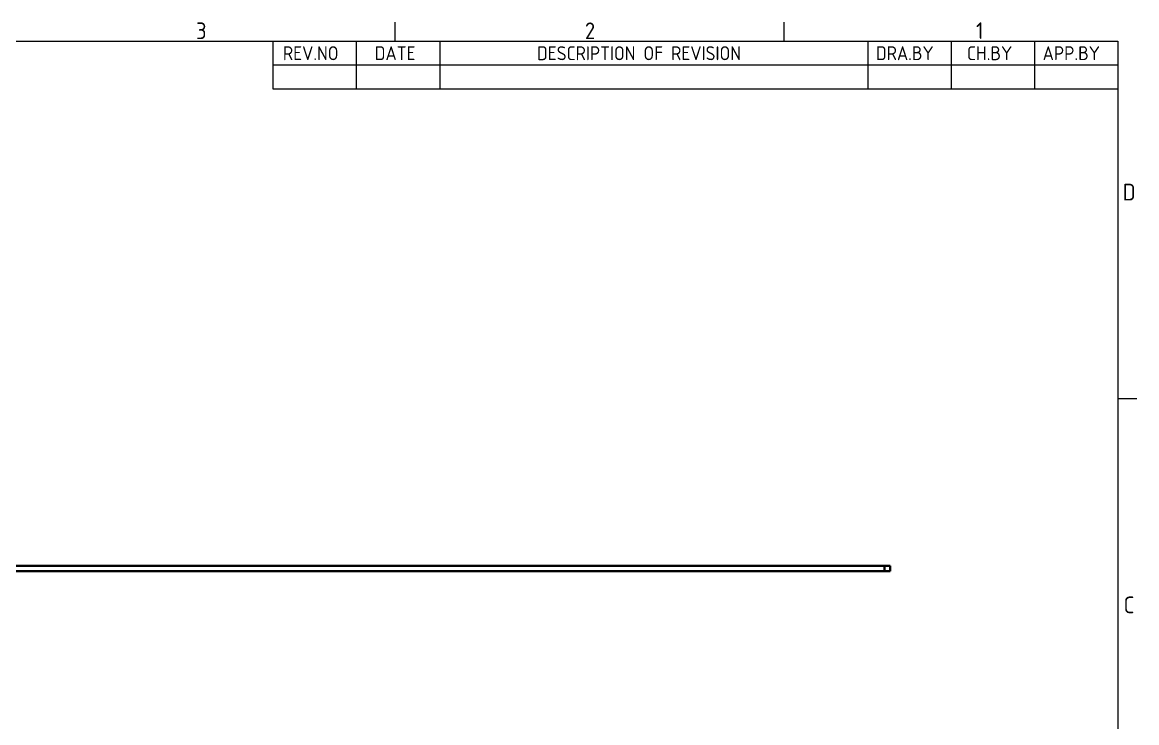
# Model space of a CAD drawing. Header units: millimetres. Extents: x 0 to 840, y 0 to 594.
# Drawn here: x 425.8 to 826.8, y 328.8 to 580.8 of the extents above; entities that cross this region are included whole.
import ezdxf

# ---------------------------------------------------------------- set-up
doc = ezdxf.new("R2010")
doc.units = ezdxf.units.MM
doc.header["$LTSCALE"] = 2
doc.layers.get('0').update_dxf_attribs({"color": 3, "lineweight": 25})
for name, color, linetype, lineweight in [('가시적인 것(ISO)', 3, 'Continuous', 40), ('경계(ISO)', 7, 'Continuous', 25), ('기호(ISO)', 5, 'Continuous', 25)]:
    doc.layers.add(name, color=color, linetype=linetype, lineweight=lineweight)
doc.styles.add('ISO Proportiona M2B', font='isocp.shx')
doc.styles.add('문자 텍스트_M2B', font='isocp.shx')

# ---------------------------------------------------------------- blocks, each defined once
blk = doc.blocks.new('경계 Default Border')
at = {"layer": '경계(ISO)'}
for p, q in [((280, 287.0000076293945), (280, 290.4000091552734)), ((350, 287.0000076293945), (350, 290.4000091552734)), ((410, 222.7499961853027), (413.4000015258789, 222.7499961853027))]:
    blk.add_line(p, q, dxfattribs=at)
at = {"layer": '경계(ISO)', "flags": 128}
blk.add_lwpolyline([(10, 10), (10, 287.0000076293945), (410, 287.0000076293945), (410, 10), (10, 10)], dxfattribs=at)
at = {"layer": '경계(ISO)', "color": 2, "char_height": 3.00000011920929, "attachment_point": 7, "style": '문자 텍스트_M2B'}
for s, insert in [('3', (244.1685395229535, 287.3713945155963)), ('2', (314.127739416884, 287.3713945155963)), ('1', (384.4860661041481, 287.4)), ('D', (410.878270202895, 258.3463944559917)), ('C', (411.0445395201643, 184.0963944559917))]:
    blk.add_mtext(s, dxfattribs=dict(at, insert=insert))
blk = doc.blocks.new('리비전 내역')
at = {"layer": '기호(ISO)'}
for p, q in [((258, 287.0000076293945), (410, 287.0000076293945)), ((258, 287.0000076293945), (258, 282.7200076293945)), ((273, 287.0000076293945), (273, 282.7200076293945)), ((288, 287.0000076293945), (288, 282.7200076293945)), ((365, 287.0000076293945), (365, 282.7200076293945)), ((380, 287.0000076293945), (380, 282.7200076293945)), ((395, 287.0000076293945), (395, 282.7200076293945)), ((410, 287.0000076293945), (410, 282.7200076293945)), ((258, 282.7200076293945), (410, 282.7200076293945)), ((258, 282.7200076293945), (258, 278.4400076293945)), ((273, 282.7200076293945), (273, 278.4400076293945)), ((288, 282.7200076293945), (288, 278.4400076293945)), ((365, 282.7200076293945), (365, 278.4400076293945)), ((380, 282.7200076293945), (380, 278.4400076293945)), ((395, 282.7200076293945), (395, 278.4400076293945)), ((410, 282.7200076293945), (410, 278.4400076293945)), ((258, 278.4400076293945), (410, 278.4400076293945))]:
    blk.add_line(p, q, dxfattribs=at)
at = {"layer": '기호(ISO)', "color": 2, "char_height": 2.5, "attachment_point": 7, "style": 'ISO Proportiona M2B'}
for s, insert in [('REV.NO', (259.7871163682308, 283.5831900503393)), ('DATE', (276.3142317728366, 283.5831900503393)), ('DESCRIPTION OF REVISION', (305.5070204333629, 283.5831900503393)), ('DRA.BY', (366.4757339553204, 283.5831900503393)), ('CH.BY', (382.8642915086117, 283.5831900503393)), ('APP.BY', (396.4777339604404, 283.5831900503393))]:
    blk.add_mtext(s, dxfattribs=dict(at, insert=insert))

msp = doc.modelspace()

# ---------------------------------------------------------------- linework, layer by layer
at = {"layer": '가시적인 것(ISO)'}
for p, q in [((70.10025082104953, 385.2748470900104), (736.1002508210495, 385.2748470900103)), ((738.1002508210495, 385.2748470900096), (736.1002508210495, 385.2748470900103)), ((736.1002508210495, 385.2748470900103), (736.1002508210495, 383.2748470900103)), ((738.1002508210495, 383.2748470900097), (738.1002508210495, 385.2748470900096)), ((736.1002508210495, 383.2748470900103), (70.1002508210496, 383.2748470900103)), ((736.1002508210495, 383.2748470900103), (738.1002508210495, 383.2748470900097))]:
    msp.add_line(p, q, dxfattribs=at)

# ---------------------------------------------------------------- block references
at = {"xscale": 2, "yscale": 2, "zscale": 2}
msp.add_blockref('경계 Default Border', (0, 0), dxfattribs=at)
at = {"layer": '기호(ISO)', "xscale": 2, "yscale": 2, "zscale": 2}
msp.add_blockref('리비전 내역', (0, 0), dxfattribs=at)

doc.saveas('drawing.dxf')
